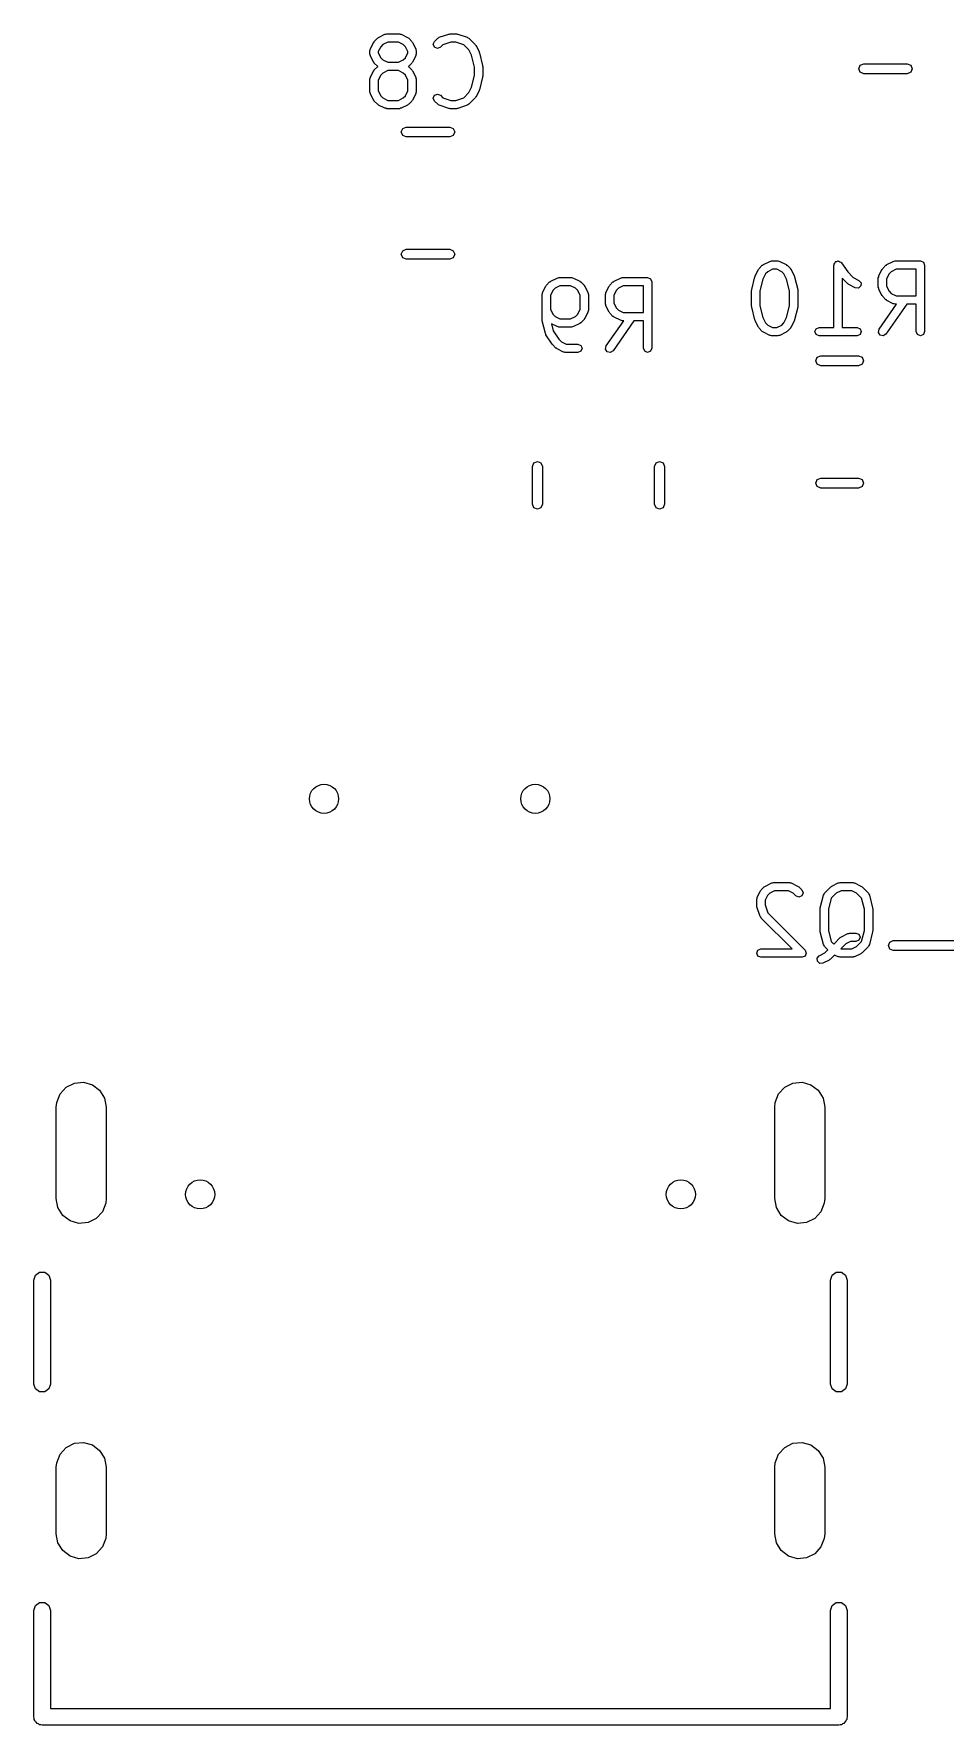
# Model space of a CAD drawing. Extents: x 0.26 to 1.74, y 0.21 to 2.07.
# Drawn here: x 0.807 to 1.239, y 0.214 to 1.014 of the extents above; entities that cross this region are included whole.
import ezdxf

# ---------------------------------------------------------------- set-up
doc = ezdxf.new("R2010")
doc.units = 0
doc.header["$MEASUREMENT"] = 0
doc.layers.add('BLACK', color=7, linetype='CONTINUOUS')

msp = doc.modelspace()

# ---------------------------------------------------------------- linework, layer by layer
at = {"layer": 'BLACK', "linetype": 'CONTINUOUS'}
for p, q in [((0.966799, 1.00729), (0.968299, 1.01029)), ((0.968299, 1.01029), (0.968544, 1.0105)), ((0.968544, 1.0105), (0.968668, 1.0108)), ((0.968668, 1.0108), (0.970168, 1.0123)), ((0.970168, 1.0123), (0.970467, 1.01242)), ((0.970467, 1.01242), (0.970679, 1.01267)), ((0.970679, 1.01267), (0.973679, 1.01417)), ((0.972726, 1.00929), (0.971678, 1.00824)), ((0.975024, 1.01044), (0.972726, 1.00929)), ((0.973679, 1.01417), (0.974136, 1.0142)), ((0.974136, 1.0142), (0.974559, 1.01437)), ((0.974559, 1.01437), (0.980559, 1.01437)), ((0.980094, 1.01044), (0.975024, 1.01044)), ((0.982392, 1.00929), (0.980094, 1.01044)), ((0.980559, 1.01437), (0.980982, 1.0142)), ((0.980982, 1.0142), (0.981439, 1.01417)), ((0.981439, 1.01417), (0.984439, 1.01267)), ((0.98344, 1.00824), (0.982392, 1.00929)), ((0.984439, 1.01267), (0.984651, 1.01242)), ((0.984651, 1.01242), (0.98495, 1.0123)), ((0.98495, 1.0123), (0.98645, 1.0108)), ((0.98645, 1.0108), (0.986574, 1.0105)), ((0.986574, 1.0105), (0.986819, 1.01029)), ((0.986819, 1.01029), (0.988319, 1.00729)), ((0.996588, 1.00941), (0.997164, 1.0108)), ((0.997164, 1.00801), (0.996588, 1.00941)), ((0.997164, 1.0108), (0.998664, 1.0123)), ((0.998664, 1.0123), (0.999088, 1.01247)), ((0.999088, 1.01247), (0.999434, 1.01277)), ((0.999434, 1.01277), (1.00393, 1.01427)), ((1.00112, 1.00919), (0.999948, 1.00801)), ((1.00488, 1.01044), (1.00112, 1.00919)), ((1.00393, 1.01427), (1.00426, 1.01425)), ((1.00426, 1.01425), (1.00456, 1.01437)), ((1.00456, 1.01437), (1.00756, 1.01437)), ((1.00724, 1.01044), (1.00488, 1.01044)), ((1.01099, 1.00919), (1.00724, 1.01044)), ((1.00756, 1.01437), (1.00785, 1.01425)), ((1.00785, 1.01425), (1.00818, 1.01427)), ((1.00818, 1.01427), (1.01268, 1.01277)), ((1.01344, 1.00674), (1.01099, 1.00919)), ((1.01268, 1.01277), (1.01302, 1.01247)), ((1.01302, 1.01247), (1.01345, 1.0123)), ((1.01345, 1.0123), (1.01645, 1.0093)), ((1.01645, 1.0093), (1.01657, 1.009)), ((1.01657, 1.009), (1.01682, 1.00879)), ((1.01682, 1.00879), (1.01831, 1.00579)), ((0.966592, 1.00641), (0.966767, 1.00683)), ((0.966592, 1.00491), (0.966592, 1.00641)), ((0.966767, 1.00448), (0.966592, 1.00491)), ((0.966767, 1.00683), (0.966799, 1.00729)), ((0.966799, 1.00403), (0.966767, 1.00448)), ((0.968299, 1.00103), (0.966799, 1.00403)), ((0.968544, 1.00081), (0.968299, 1.00103)), ((0.968668, 1.00052), (0.968544, 1.00081)), ((0.970168, 0.999015), (0.968668, 1.00052)), ((0.971678, 1.00824), (0.970529, 1.00594)), ((0.970529, 1.00594), (0.970529, 1.00537)), ((0.970529, 1.00537), (0.971678, 1.00307)), ((0.971678, 1.00307), (0.972726, 1.00202)), ((0.972726, 1.00202), (0.975024, 1.00088)), ((0.975024, 1.00088), (0.980094, 1.00088)), ((0.980094, 1.00088), (0.982392, 1.00202)), ((0.982392, 1.00202), (0.98344, 1.00307)), ((0.984589, 1.00594), (0.98344, 1.00824)), ((0.98344, 1.00307), (0.984589, 1.00537)), ((0.984589, 1.00537), (0.984589, 1.00594)), ((0.98645, 1.00052), (0.98495, 0.999015)), ((0.986574, 1.00081), (0.98645, 1.00052)), ((0.986819, 1.00103), (0.986574, 1.00081)), ((0.988319, 1.00403), (0.986819, 1.00103)), ((0.988319, 1.00729), (0.988351, 1.00683)), ((0.988351, 1.00448), (0.988319, 1.00403)), ((0.988351, 1.00683), (0.988526, 1.00641)), ((0.988526, 1.00491), (0.988351, 1.00448)), ((0.988526, 1.00641), (0.988526, 1.00491)), ((0.998556, 1.00744), (0.997164, 1.00801)), ((0.999948, 1.00801), (0.998556, 1.00744)), ((1.0147, 1.00422), (1.01344, 1.00674)), ((1.01609, 0.998665), (1.0147, 1.00422)), ((1.01831, 1.00579), (1.01833, 1.00556)), ((1.01833, 1.00556), (1.01846, 1.00538)), ((1.01846, 1.00538), (1.01996, 0.999385)), ((0.966592, 0.992908), (0.966767, 0.993331)), ((0.966592, 0.986909), (0.966592, 0.992908)), ((0.966767, 0.993331), (0.966799, 0.993788)), ((0.966799, 0.993788), (0.968299, 0.996788)), ((0.968299, 0.996788), (0.968544, 0.997)), ((0.968544, 0.997), (0.968668, 0.9973)), ((0.968668, 0.9973), (0.970168, 0.9988)), ((0.970428, 0.998907), (0.970168, 0.999015)), ((0.970168, 0.9988), (0.970428, 0.998907)), ((0.971678, 0.994742), (0.970529, 0.992444)), ((0.972726, 0.99579), (0.971678, 0.994742)), ((0.975024, 0.996939), (0.972726, 0.99579)), ((0.980094, 0.996939), (0.975024, 0.996939)), ((0.982392, 0.99579), (0.980094, 0.996939)), ((0.98344, 0.994742), (0.982392, 0.99579)), ((0.984589, 0.992443), (0.98344, 0.994742)), ((0.98495, 0.999015), (0.98469, 0.998907)), ((0.98469, 0.998907), (0.98495, 0.9988)), ((0.98495, 0.9988), (0.98645, 0.9973)), ((0.98645, 0.9973), (0.986574, 0.997)), ((0.986574, 0.997), (0.986819, 0.996788)), ((0.986819, 0.996788), (0.988319, 0.993789)), ((0.988319, 0.993789), (0.988351, 0.993331)), ((0.988351, 0.993331), (0.988526, 0.992908)), ((0.988526, 0.992908), (0.988526, 0.986909)), ((1.0147, 0.989096), (1.01609, 0.99465)), ((1.01609, 0.99465), (1.01609, 0.998665)), ((1.01996, 0.993931), (1.01846, 0.987931)), ((1.01996, 0.999385), (1.01993, 0.999138)), ((1.01993, 0.999138), (1.02002, 0.998907)), ((1.02002, 0.994408), (1.01993, 0.994177)), ((1.01993, 0.994177), (1.01996, 0.993931)), ((1.02002, 0.998907), (1.02002, 0.994408)), ((1.19798, 0.997835), (1.19867, 0.999505)), ((1.19867, 0.996164), (1.19798, 0.997835)), ((1.19867, 0.999505), (1.20034, 1.0002)), ((1.20034, 0.995472), (1.19867, 0.996164)), ((1.20034, 1.0002), (1.22092, 1.0002)), ((1.22092, 0.995472), (1.20034, 0.995472)), ((1.22092, 1.0002), (1.22259, 0.999505)), ((1.22259, 0.996164), (1.22092, 0.995472)), ((1.22259, 0.999505), (1.22328, 0.997835)), ((1.22328, 0.997835), (1.22259, 0.996164)), ((0.966767, 0.986486), (0.966592, 0.986909)), ((0.966799, 0.986029), (0.966767, 0.986486)), ((0.968299, 0.983029), (0.966799, 0.986029)), ((0.970529, 0.992444), (0.970529, 0.987374)), ((0.970529, 0.987374), (0.971678, 0.985075)), ((0.971678, 0.985075), (0.972726, 0.984027)), ((0.982392, 0.984027), (0.98344, 0.985075)), ((0.98344, 0.985075), (0.984589, 0.987374)), ((0.984589, 0.987374), (0.984589, 0.992443)), ((0.988319, 0.986029), (0.986819, 0.983029)), ((0.988351, 0.986486), (0.988319, 0.986029)), ((0.988526, 0.986909), (0.988351, 0.986486)), ((0.996588, 0.983909), (0.997164, 0.985301)), ((0.997164, 0.985301), (0.998556, 0.985878)), ((0.998556, 0.985878), (0.999948, 0.985301)), ((0.999948, 0.985301), (1.00112, 0.98413)), ((1.01099, 0.98413), (1.01344, 0.986575)), ((1.01344, 0.986575), (1.0147, 0.989096)), ((1.01682, 0.984529), (1.01657, 0.984317)), ((1.01831, 0.987528), (1.01682, 0.984529)), ((1.01833, 0.987752), (1.01831, 0.987528)), ((1.01846, 0.987931), (1.01833, 0.987752)), ((0.968544, 0.982817), (0.968299, 0.983029)), ((0.968668, 0.982517), (0.968544, 0.982817)), ((0.970168, 0.981018), (0.968668, 0.982517)), ((0.970467, 0.980894), (0.970168, 0.981018)), ((0.970679, 0.980649), (0.970467, 0.980894)), ((0.973679, 0.979149), (0.970679, 0.980649)), ((0.972726, 0.984027), (0.975024, 0.982878)), ((0.974136, 0.979116), (0.973679, 0.979149)), ((0.974559, 0.978941), (0.974136, 0.979116)), ((0.980559, 0.978941), (0.974559, 0.978941)), ((0.975024, 0.982878), (0.980094, 0.982878)), ((0.980094, 0.982878), (0.982392, 0.984027)), ((0.980982, 0.979116), (0.980559, 0.978941)), ((0.981439, 0.979149), (0.980982, 0.979116)), ((0.984439, 0.980649), (0.981439, 0.979149)), ((0.984651, 0.980894), (0.984439, 0.980649)), ((0.98495, 0.981018), (0.984651, 0.980894)), ((0.98645, 0.982517), (0.98495, 0.981018)), ((0.986574, 0.982817), (0.98645, 0.982517)), ((0.986819, 0.983029), (0.986574, 0.982817)), ((0.997164, 0.982517), (0.996588, 0.983909)), ((0.998664, 0.981018), (0.997164, 0.982517)), ((0.999088, 0.980842), (0.998664, 0.981018)), ((0.999434, 0.980542), (0.999088, 0.980842)), ((1.00393, 0.979042), (0.999434, 0.980542)), ((1.00112, 0.98413), (1.00488, 0.982878)), ((1.00426, 0.979065), (1.00393, 0.979042)), ((1.00456, 0.978941), (1.00426, 0.979065)), ((1.00756, 0.978941), (1.00456, 0.978941)), ((1.00488, 0.982878), (1.00724, 0.982878)), ((1.00724, 0.982878), (1.01099, 0.98413)), ((1.00785, 0.979065), (1.00756, 0.978941)), ((1.00818, 0.979042), (1.00785, 0.979065)), ((1.01268, 0.980542), (1.00818, 0.979042)), ((1.01302, 0.980842), (1.01268, 0.980542)), ((1.01345, 0.981018), (1.01302, 0.980842)), ((1.01645, 0.984017), (1.01345, 0.981018)), ((1.01657, 0.984317), (1.01645, 0.984017)), ((0.981447, 0.967913), (0.982139, 0.969584)), ((0.982139, 0.969584), (0.983809, 0.970276)), ((0.983809, 0.970276), (1.00438, 0.970276)), ((1.00438, 0.970276), (1.00605, 0.969584)), ((1.00605, 0.969584), (1.00674, 0.967913)), ((0.982139, 0.966243), (0.981447, 0.967913)), ((0.983809, 0.965551), (0.982139, 0.966243)), ((1.00438, 0.965551), (0.983809, 0.965551)), ((1.00605, 0.966243), (1.00438, 0.965551)), ((1.00674, 0.967913), (1.00605, 0.966243)), ((0.981447, 0.910039), (0.982139, 0.91171)), ((0.982139, 0.908369), (0.981447, 0.910039)), ((0.982139, 0.91171), (0.983809, 0.912402)), ((0.983809, 0.907677), (0.982139, 0.908369)), ((0.983809, 0.912402), (1.00438, 0.912402)), ((1.00438, 0.907677), (0.983809, 0.907677)), ((1.00438, 0.912402), (1.00605, 0.91171)), ((1.00605, 0.908369), (1.00438, 0.907677)), ((1.00605, 0.91171), (1.00674, 0.910039)), ((1.00674, 0.910039), (1.00605, 0.908369)), ((1.15084, 0.903318), (1.15234, 0.904818)), ((1.15234, 0.904818), (1.15264, 0.904942)), ((1.15264, 0.904942), (1.15285, 0.905186)), ((1.15285, 0.905186), (1.15585, 0.906686)), ((1.15585, 0.906686), (1.15631, 0.906719)), ((1.15631, 0.906719), (1.15673, 0.906894)), ((1.15673, 0.906894), (1.15973, 0.906894)), ((1.15973, 0.906894), (1.16015, 0.906719)), ((1.16015, 0.906719), (1.16061, 0.906686)), ((1.16061, 0.906686), (1.16361, 0.905186)), ((1.16361, 0.905186), (1.16382, 0.904942)), ((1.16382, 0.904942), (1.16412, 0.904818)), ((1.16412, 0.904818), (1.16562, 0.903318)), ((1.18626, 0.904925), (1.18634, 0.905113)), ((1.18626, 0.875398), (1.18626, 0.904925)), ((1.1863, 0.905311), (1.18662, 0.905788)), ((1.18634, 0.905113), (1.1863, 0.905311)), ((1.18662, 0.905788), (1.18683, 0.906317)), ((1.18683, 0.906317), (1.18702, 0.906395)), ((1.18702, 0.906395), (1.18713, 0.906563)), ((1.18713, 0.906563), (1.1877, 0.906675)), ((1.1877, 0.906675), (1.18823, 0.906894)), ((1.18823, 0.906894), (1.18841, 0.906816)), ((1.18841, 0.906816), (1.18861, 0.906856)), ((1.18861, 0.906856), (1.18909, 0.906537)), ((1.18909, 0.906537), (1.18962, 0.906317)), ((1.18962, 0.906317), (1.1897, 0.90613)), ((1.1897, 0.90613), (1.18986, 0.906017)), ((1.18986, 0.906017), (1.19276, 0.90168)), ((1.20933, 0.903318), (1.21083, 0.904818)), ((1.21083, 0.904818), (1.21113, 0.904942)), ((1.21113, 0.904942), (1.21134, 0.905186)), ((1.21134, 0.905186), (1.21434, 0.906686)), ((1.21434, 0.906686), (1.2148, 0.906719)), ((1.2148, 0.906719), (1.21522, 0.906894)), ((1.21522, 0.906894), (1.22722, 0.906894)), ((1.22722, 0.906894), (1.22861, 0.906317)), ((1.22861, 0.906317), (1.22919, 0.904925)), ((1.22919, 0.904925), (1.22919, 0.873429)), ((1.05016, 0.895444), (1.05166, 0.896944)), ((1.05166, 0.896944), (1.05196, 0.897068)), ((1.05196, 0.897068), (1.05218, 0.897312)), ((1.05218, 0.897312), (1.05518, 0.898812)), ((1.05518, 0.898812), (1.05563, 0.898845)), ((1.05563, 0.898845), (1.05606, 0.89902)), ((1.05606, 0.89902), (1.06205, 0.89902)), ((1.06205, 0.89902), (1.06248, 0.898845)), ((1.06248, 0.898845), (1.06294, 0.898812)), ((1.06294, 0.898812), (1.06593, 0.897312)), ((1.06593, 0.897312), (1.06615, 0.897068)), ((1.06615, 0.897068), (1.06645, 0.896944)), ((1.06645, 0.896944), (1.06795, 0.895444)), ((1.08016, 0.895444), (1.08166, 0.896944)), ((1.08166, 0.896944), (1.08196, 0.897068)), ((1.08196, 0.897068), (1.08217, 0.897312)), ((1.08217, 0.897312), (1.08517, 0.898812)), ((1.08517, 0.898812), (1.08563, 0.898845)), ((1.08563, 0.898845), (1.08605, 0.89902)), ((1.08605, 0.89902), (1.09805, 0.89902)), ((1.09805, 0.89902), (1.09944, 0.898443)), ((1.09944, 0.898443), (1.10002, 0.897051)), ((1.10002, 0.897051), (1.10002, 0.865555)), ((1.14732, 0.893404), (1.14882, 0.899404)), ((1.14882, 0.899404), (1.14895, 0.899583)), ((1.14895, 0.899583), (1.14897, 0.899806)), ((1.14897, 0.899806), (1.15047, 0.902806)), ((1.15047, 0.902806), (1.15071, 0.903018)), ((1.15071, 0.903018), (1.15084, 0.903318)), ((1.15259, 0.898239), (1.1512, 0.892685)), ((1.15385, 0.90076), (1.15259, 0.898239)), ((1.1549, 0.901808), (1.15385, 0.90076)), ((1.1572, 0.902957), (1.1549, 0.901808)), ((1.15927, 0.902957), (1.1572, 0.902957)), ((1.16156, 0.901808), (1.15927, 0.902957)), ((1.16261, 0.90076), (1.16156, 0.901808)), ((1.16387, 0.898239), (1.16261, 0.90076)), ((1.16526, 0.892685), (1.16387, 0.898239)), ((1.16562, 0.903318), (1.16575, 0.903018)), ((1.16575, 0.903018), (1.16599, 0.902806)), ((1.16599, 0.902806), (1.16749, 0.899806)), ((1.16749, 0.899806), (1.16751, 0.899583)), ((1.16751, 0.899583), (1.16764, 0.899404)), ((1.16764, 0.899404), (1.16914, 0.893404)), ((1.19283, 0.896034), (1.19019, 0.898673)), ((1.19019, 0.898673), (1.19019, 0.875398)), ((1.19276, 0.90168), (1.19539, 0.899044)), ((1.19539, 0.899044), (1.19811, 0.897687)), ((1.19811, 0.897687), (1.19909, 0.896549)), ((1.19909, 0.896549), (1.19899, 0.895046)), ((1.20726, 0.898926), (1.20743, 0.899349)), ((1.20726, 0.894427), (1.20726, 0.898926)), ((1.20743, 0.899349), (1.20746, 0.899806)), ((1.20746, 0.899806), (1.20896, 0.902806)), ((1.20896, 0.902806), (1.20921, 0.903018)), ((1.20921, 0.903018), (1.20933, 0.903318)), ((1.21234, 0.90076), (1.21119, 0.898461)), ((1.21119, 0.898461), (1.21119, 0.894891)), ((1.21339, 0.901808), (1.21234, 0.90076)), ((1.21569, 0.902957), (1.21339, 0.901808)), ((1.22525, 0.902957), (1.21569, 0.902957)), ((1.22525, 0.890396), (1.22525, 0.902957)), ((1.04809, 0.891052), (1.04826, 0.891475)), ((1.04809, 0.879054), (1.04809, 0.891052)), ((1.04826, 0.891475), (1.0483, 0.891932)), ((1.0483, 0.891932), (1.0498, 0.894932)), ((1.0498, 0.894932), (1.05004, 0.895144)), ((1.05004, 0.895144), (1.05016, 0.895444)), ((1.05317, 0.892886), (1.05202, 0.890587)), ((1.05202, 0.890587), (1.05202, 0.884018)), ((1.05422, 0.893934), (1.05317, 0.892886)), ((1.05652, 0.895083), (1.05422, 0.893934)), ((1.06159, 0.895083), (1.05652, 0.895083)), ((1.06389, 0.893934), (1.06159, 0.895083)), ((1.06494, 0.892886), (1.06389, 0.893934)), ((1.06609, 0.890587), (1.06494, 0.892886)), ((1.06609, 0.884018), (1.06609, 0.890587)), ((1.06795, 0.895444), (1.06807, 0.895144)), ((1.06807, 0.895144), (1.06831, 0.894932)), ((1.06831, 0.894932), (1.06981, 0.891932)), ((1.06981, 0.891932), (1.06985, 0.891475)), ((1.06985, 0.891475), (1.07002, 0.891052)), ((1.07002, 0.891052), (1.07002, 0.883553)), ((1.07808, 0.891052), (1.07826, 0.891475)), ((1.07808, 0.886553), (1.07808, 0.891052)), ((1.07826, 0.891475), (1.07829, 0.891932)), ((1.07829, 0.891932), (1.07979, 0.894932)), ((1.07979, 0.894932), (1.08004, 0.895144)), ((1.08004, 0.895144), (1.08016, 0.895444)), ((1.08317, 0.892886), (1.08202, 0.890587)), ((1.08202, 0.890587), (1.08202, 0.887017)), ((1.08422, 0.893934), (1.08317, 0.892886)), ((1.08652, 0.895083), (1.08422, 0.893934)), ((1.09608, 0.895083), (1.08652, 0.895083)), ((1.09608, 0.882522), (1.09608, 0.895083)), ((1.14726, 0.892927), (1.14736, 0.893157)), ((1.14726, 0.885428), (1.14726, 0.892927)), ((1.14736, 0.893157), (1.14732, 0.893404)), ((1.1512, 0.892685), (1.1512, 0.88567)), ((1.16526, 0.88567), (1.16526, 0.892685)), ((1.16914, 0.893404), (1.1691, 0.893157)), ((1.1691, 0.893157), (1.1692, 0.892927)), ((1.1692, 0.892927), (1.1692, 0.885428)), ((1.19313, 0.89591), (1.19283, 0.896034)), ((1.19335, 0.895666), (1.19313, 0.89591)), ((1.19635, 0.894166), (1.19335, 0.895666)), ((1.19785, 0.894059), (1.19635, 0.894166)), ((1.19899, 0.895046), (1.19785, 0.894059)), ((1.20743, 0.894003), (1.20726, 0.894427)), ((1.20746, 0.893546), (1.20743, 0.894003)), ((1.20896, 0.890547), (1.20746, 0.893546)), ((1.20921, 0.890334), (1.20896, 0.890547)), ((1.20933, 0.890035), (1.20921, 0.890334)), ((1.21083, 0.888535), (1.20933, 0.890035)), ((1.21113, 0.888411), (1.21083, 0.888535)), ((1.21119, 0.894891), (1.21234, 0.892593)), ((1.21234, 0.892593), (1.21339, 0.891545)), ((1.21339, 0.891545), (1.21569, 0.890396)), ((1.21569, 0.890396), (1.22525, 0.890396)), ((1.05202, 0.884018), (1.05317, 0.88172)), ((1.05317, 0.88172), (1.05422, 0.880671)), ((1.05422, 0.880671), (1.05652, 0.879522)), ((1.06159, 0.879522), (1.06389, 0.880671)), ((1.06389, 0.880671), (1.06494, 0.88172)), ((1.06494, 0.88172), (1.06609, 0.884018)), ((1.06981, 0.882673), (1.06831, 0.879673)), ((1.06985, 0.88313), (1.06981, 0.882673)), ((1.07002, 0.883553), (1.06985, 0.88313)), ((1.07826, 0.886129), (1.07808, 0.886553)), ((1.07829, 0.885672), (1.07826, 0.886129)), ((1.07979, 0.882673), (1.07829, 0.885672)), ((1.08004, 0.88246), (1.07979, 0.882673)), ((1.08016, 0.882161), (1.08004, 0.88246)), ((1.08166, 0.880661), (1.08016, 0.882161)), ((1.08196, 0.880537), (1.08166, 0.880661)), ((1.08217, 0.880293), (1.08196, 0.880537)), ((1.08202, 0.887017), (1.08317, 0.884719)), ((1.08317, 0.884719), (1.08422, 0.883671)), ((1.08422, 0.883671), (1.08652, 0.882522)), ((1.08652, 0.882522), (1.09608, 0.882522)), ((1.14736, 0.885197), (1.14726, 0.885428)), ((1.14732, 0.88495), (1.14736, 0.885197)), ((1.14882, 0.878951), (1.14732, 0.88495)), ((1.1512, 0.88567), (1.15259, 0.880116)), ((1.16387, 0.880116), (1.16526, 0.88567)), ((1.16914, 0.88495), (1.16764, 0.878951)), ((1.1692, 0.885428), (1.1691, 0.885197)), ((1.1691, 0.885197), (1.16914, 0.88495)), ((1.20761, 0.874558), (1.21594, 0.886459)), ((1.22075, 0.886459), (1.21084, 0.8723)), ((1.21134, 0.888167), (1.21113, 0.888411)), ((1.21434, 0.886667), (1.21134, 0.888167)), ((1.2148, 0.886634), (1.21434, 0.886667)), ((1.21522, 0.886459), (1.2148, 0.886634)), ((1.21594, 0.886459), (1.21522, 0.886459)), ((1.22525, 0.886459), (1.22075, 0.886459)), ((1.22525, 0.873429), (1.22525, 0.886459)), ((1.04818, 0.878823), (1.04809, 0.879054)), ((1.04815, 0.878576), (1.04818, 0.878823)), ((1.04965, 0.872577), (1.04815, 0.878576)), ((1.04985, 0.8723), (1.04965, 0.872577)), ((1.05518, 0.875793), (1.05258, 0.877093)), ((1.05258, 0.877093), (1.05338, 0.873863)), ((1.05338, 0.873863), (1.05609, 0.869809)), ((1.05563, 0.875761), (1.05518, 0.875793)), ((1.05606, 0.875585), (1.05563, 0.875761)), ((1.06205, 0.875585), (1.05606, 0.875585)), ((1.05652, 0.879522), (1.06159, 0.879522)), ((1.06248, 0.875761), (1.06205, 0.875585)), ((1.06294, 0.875793), (1.06248, 0.875761)), ((1.06593, 0.877293), (1.06294, 0.875793)), ((1.06615, 0.877538), (1.06593, 0.877293)), ((1.06645, 0.877662), (1.06615, 0.877538)), ((1.06795, 0.879162), (1.06645, 0.877662)), ((1.06807, 0.879461), (1.06795, 0.879162)), ((1.06831, 0.879673), (1.06807, 0.879461)), ((1.07844, 0.866684), (1.08677, 0.878585)), ((1.09158, 0.878585), (1.08167, 0.864426)), ((1.08517, 0.878793), (1.08217, 0.880293)), ((1.08563, 0.87876), (1.08517, 0.878793)), ((1.08605, 0.878585), (1.08563, 0.87876)), ((1.08677, 0.878585), (1.08605, 0.878585)), ((1.09608, 0.878585), (1.09158, 0.878585)), ((1.09608, 0.865555), (1.09608, 0.878585)), ((1.14895, 0.878771), (1.14882, 0.878951)), ((1.14897, 0.878548), (1.14895, 0.878771)), ((1.15047, 0.875549), (1.14897, 0.878548)), ((1.15071, 0.875336), (1.15047, 0.875549)), ((1.15084, 0.875037), (1.15071, 0.875336)), ((1.15234, 0.873537), (1.15084, 0.875037)), ((1.15264, 0.873413), (1.15234, 0.873537)), ((1.15259, 0.880116), (1.15385, 0.877595)), ((1.15285, 0.873168), (1.15264, 0.873413)), ((1.15585, 0.871669), (1.15285, 0.873168)), ((1.15385, 0.877595), (1.1549, 0.876547)), ((1.1549, 0.876547), (1.1572, 0.875398)), ((1.1572, 0.875398), (1.15927, 0.875398)), ((1.15927, 0.875398), (1.16156, 0.876547)), ((1.16361, 0.873168), (1.16061, 0.871669)), ((1.16156, 0.876547), (1.16261, 0.877595)), ((1.16261, 0.877595), (1.16387, 0.880116)), ((1.16382, 0.873413), (1.16361, 0.873168)), ((1.16412, 0.873537), (1.16382, 0.873413)), ((1.16562, 0.875037), (1.16412, 0.873537)), ((1.16575, 0.875336), (1.16562, 0.875037)), ((1.16599, 0.875549), (1.16575, 0.875336)), ((1.16749, 0.878548), (1.16599, 0.875549)), ((1.16751, 0.878771), (1.16749, 0.878548)), ((1.16764, 0.878951), (1.16751, 0.878771)), ((1.17726, 0.873429), (1.17784, 0.874821)), ((1.17784, 0.872037), (1.17726, 0.873429)), ((1.17784, 0.874821), (1.17923, 0.875398)), ((1.17923, 0.875398), (1.18626, 0.875398)), ((1.19019, 0.875398), (1.19723, 0.875398)), ((1.19723, 0.875398), (1.19862, 0.874821)), ((1.19862, 0.874821), (1.19919, 0.873429)), ((1.19919, 0.873429), (1.19862, 0.872037)), ((1.20729, 0.873087), (1.20761, 0.874558)), ((1.20809, 0.871817), (1.20729, 0.873087)), ((1.22583, 0.872037), (1.22525, 0.873429)), ((1.22919, 0.873429), (1.22861, 0.872037)), ((1.04992, 0.871962), (1.04985, 0.8723)), ((1.05292, 0.867463), (1.04992, 0.871962)), ((1.05309, 0.86735), (1.05292, 0.867463)), ((1.05316, 0.867163), (1.05309, 0.86735)), ((1.05466, 0.865663), (1.05316, 0.867163)), ((1.05496, 0.865539), (1.05466, 0.865663)), ((1.05518, 0.865294), (1.05496, 0.865539)), ((1.05817, 0.863795), (1.05518, 0.865294)), ((1.05609, 0.869809), (1.05722, 0.868673)), ((1.05722, 0.868673), (1.05952, 0.867524)), ((1.05952, 0.867524), (1.06505, 0.867524)), ((1.06505, 0.867524), (1.06645, 0.866947)), ((1.06645, 0.866947), (1.06702, 0.865555)), ((1.06702, 0.865555), (1.06645, 0.864163)), ((1.07811, 0.865213), (1.07844, 0.866684)), ((1.07892, 0.863943), (1.07811, 0.865213)), ((1.08167, 0.864426), (1.08039, 0.863617)), ((1.09666, 0.864163), (1.09608, 0.865555)), ((1.10002, 0.865555), (1.09944, 0.864163)), ((1.15631, 0.871636), (1.15585, 0.871669)), ((1.15673, 0.871461), (1.15631, 0.871636)), ((1.15973, 0.871461), (1.15673, 0.871461)), ((1.16015, 0.871636), (1.15973, 0.871461)), ((1.16061, 0.871669), (1.16015, 0.871636)), ((1.17923, 0.871461), (1.17784, 0.872037)), ((1.18823, 0.871461), (1.17923, 0.871461)), ((1.19723, 0.871461), (1.18823, 0.871461)), ((1.19862, 0.872037), (1.19723, 0.871461)), ((1.20957, 0.871491), (1.20809, 0.871817)), ((1.21084, 0.8723), (1.20957, 0.871491)), ((1.22722, 0.871461), (1.22583, 0.872037)), ((1.22861, 0.872037), (1.22722, 0.871461)), ((1.05863, 0.863762), (1.05817, 0.863795)), ((1.05906, 0.863587), (1.05863, 0.863762)), ((1.06505, 0.863587), (1.05906, 0.863587)), ((1.06645, 0.864163), (1.06505, 0.863587)), ((1.08039, 0.863617), (1.07892, 0.863943)), ((1.09805, 0.863587), (1.09666, 0.864163)), ((1.09944, 0.864163), (1.09805, 0.863587)), ((1.17767, 0.859646), (1.17837, 0.861316)), ((1.17837, 0.857975), (1.17767, 0.859646)), ((1.17837, 0.861316), (1.18004, 0.862008)), ((1.18004, 0.857283), (1.17837, 0.857975)), ((1.18004, 0.862008), (1.19792, 0.862008)), ((1.19792, 0.857283), (1.18004, 0.857283)), ((1.19792, 0.862008), (1.19959, 0.861316)), ((1.19959, 0.857975), (1.19792, 0.857283)), ((1.19959, 0.861316), (1.20028, 0.859646)), ((1.20028, 0.859646), (1.19959, 0.857975)), ((1.0435, 0.809629), (1.0442, 0.811299)), ((1.0435, 0.791749), (1.0435, 0.809629)), ((1.0442, 0.811299), (1.04587, 0.811991)), ((1.04587, 0.811991), (1.04754, 0.811299)), ((1.04754, 0.811299), (1.04823, 0.809629)), ((1.04823, 0.809629), (1.04823, 0.791749)), ((1.10138, 0.809629), (1.10207, 0.811299)), ((1.10138, 0.791749), (1.10138, 0.809629)), ((1.10207, 0.811299), (1.10374, 0.811991)), ((1.10374, 0.811991), (1.10541, 0.811299)), ((1.10541, 0.811299), (1.1061, 0.809629)), ((1.1061, 0.809629), (1.1061, 0.791749)), ((1.17767, 0.801772), (1.17837, 0.803442)), ((1.17837, 0.800101), (1.17767, 0.801772)), ((1.17837, 0.803442), (1.18004, 0.804134)), ((1.18004, 0.804134), (1.19792, 0.804134)), ((1.19792, 0.804134), (1.19959, 0.803442)), ((1.19959, 0.803442), (1.20028, 0.801772)), ((1.20028, 0.801772), (1.19959, 0.800101)), ((1.18004, 0.799409), (1.17837, 0.800101)), ((1.19792, 0.799409), (1.18004, 0.799409)), ((1.19959, 0.800101), (1.19792, 0.799409)), ((1.0442, 0.790079), (1.0435, 0.791749)), ((1.04587, 0.789387), (1.0442, 0.790079)), ((1.04754, 0.790079), (1.04587, 0.789387)), ((1.04823, 0.791749), (1.04754, 0.790079)), ((1.10207, 0.790079), (1.10138, 0.791749)), ((1.10374, 0.789387), (1.10207, 0.790079)), ((1.10541, 0.790079), (1.10374, 0.789387)), ((1.1061, 0.791749), (1.10541, 0.790079)), ((1.14991, 0.605712), (1.15141, 0.608712)), ((1.15141, 0.608712), (1.15165, 0.608924)), ((1.15165, 0.608924), (1.15178, 0.609223)), ((1.15178, 0.609223), (1.15328, 0.610723)), ((1.15328, 0.610723), (1.15358, 0.610847)), ((1.15358, 0.610847), (1.15379, 0.611092)), ((1.15379, 0.611092), (1.15679, 0.612592)), ((1.15813, 0.608862), (1.15583, 0.607713)), ((1.15679, 0.612592), (1.15724, 0.612624)), ((1.15724, 0.612624), (1.15767, 0.612799)), ((1.15767, 0.612799), (1.16517, 0.612799)), ((1.1647, 0.608862), (1.15813, 0.608862)), ((1.167, 0.607713), (1.1647, 0.608862)), ((1.16517, 0.612799), (1.16559, 0.612624)), ((1.16559, 0.612624), (1.16605, 0.612592)), ((1.16605, 0.612592), (1.16905, 0.611092)), ((1.16905, 0.611092), (1.16926, 0.610847)), ((1.16926, 0.610847), (1.16956, 0.610723)), ((1.16956, 0.610723), (1.17106, 0.609223)), ((1.17106, 0.609223), (1.17163, 0.607831)), ((1.18177, 0.607723), (1.18477, 0.610723)), ((1.18477, 0.610723), (1.18507, 0.610847)), ((1.18507, 0.610847), (1.18528, 0.611092)), ((1.18528, 0.611092), (1.18828, 0.612592)), ((1.18963, 0.608862), (1.18733, 0.607713)), ((1.18828, 0.612592), (1.18874, 0.612624)), ((1.18874, 0.612624), (1.18916, 0.612799)), ((1.18916, 0.612799), (1.19516, 0.612799)), ((1.1947, 0.608862), (1.18963, 0.608862)), ((1.197, 0.607713), (1.1947, 0.608862)), ((1.19516, 0.612799), (1.19559, 0.612624)), ((1.19559, 0.612624), (1.19604, 0.612592)), ((1.19604, 0.612592), (1.19904, 0.611092)), ((1.19904, 0.611092), (1.19926, 0.610847)), ((1.19926, 0.610847), (1.19955, 0.610723)), ((1.19955, 0.610723), (1.20255, 0.607723)), ((1.1497, 0.604832), (1.14988, 0.605255)), ((1.1497, 0.601832), (1.1497, 0.604832)), ((1.14982, 0.601533), (1.1497, 0.601832)), ((1.1498, 0.60121), (1.14982, 0.601533)), ((1.1513, 0.59671), (1.1498, 0.60121)), ((1.14988, 0.605255), (1.14991, 0.605712)), ((1.15479, 0.606665), (1.15364, 0.604367)), ((1.15364, 0.604367), (1.15364, 0.602151)), ((1.15364, 0.602151), (1.15489, 0.598396)), ((1.15583, 0.607713), (1.15479, 0.606665)), ((1.16827, 0.606439), (1.167, 0.607713)), ((1.16967, 0.605863), (1.16827, 0.606439)), ((1.17106, 0.606439), (1.16967, 0.605863)), ((1.17163, 0.607831), (1.17106, 0.606439)), ((1.1797, 0.600332), (1.17979, 0.600563)), ((1.1797, 0.589834), (1.1797, 0.600332)), ((1.17976, 0.60081), (1.18125, 0.606809)), ((1.17979, 0.600563), (1.17976, 0.60081)), ((1.18125, 0.606809), (1.18157, 0.607234)), ((1.18157, 0.607234), (1.18177, 0.607723)), ((1.18494, 0.605325), (1.18363, 0.60009)), ((1.18733, 0.607713), (1.18494, 0.605325)), ((1.19938, 0.605325), (1.197, 0.607713)), ((1.20069, 0.60009), (1.19938, 0.605325)), ((1.20255, 0.607723), (1.20276, 0.607234)), ((1.20276, 0.607234), (1.20307, 0.606809)), ((1.20307, 0.606809), (1.20457, 0.60081)), ((1.20457, 0.60081), (1.20454, 0.600563)), ((1.20454, 0.600563), (1.20463, 0.600332)), ((1.20463, 0.600332), (1.20463, 0.589834)), ((1.1516, 0.596364), (1.1513, 0.59671)), ((1.15178, 0.595941), (1.1516, 0.596364)), ((1.16641, 0.581303), (1.15178, 0.595941)), ((1.15489, 0.598396), (1.17256, 0.580727)), ((1.18363, 0.60009), (1.18363, 0.590076)), ((1.20069, 0.590076), (1.20069, 0.60009)), ((1.17979, 0.589603), (1.1797, 0.589834)), ((1.17976, 0.589356), (1.17979, 0.589603)), ((1.18125, 0.583357), (1.17976, 0.589356)), ((1.18363, 0.590076), (1.18494, 0.584841)), ((1.18494, 0.584841), (1.18616, 0.583619)), ((1.18616, 0.583619), (1.18927, 0.586726)), ((1.18927, 0.586726), (1.18957, 0.58685)), ((1.18957, 0.58685), (1.18978, 0.587095)), ((1.18978, 0.587095), (1.19278, 0.588595)), ((1.19413, 0.584865), (1.19183, 0.583716)), ((1.19278, 0.588595), (1.19324, 0.588627)), ((1.19324, 0.588627), (1.19366, 0.588802)), ((1.19366, 0.588802), (1.19666, 0.588802)), ((1.19666, 0.584865), (1.19413, 0.584865)), ((1.19666, 0.588802), (1.19805, 0.588226)), ((1.19805, 0.585442), (1.19666, 0.584865)), ((1.197, 0.582452), (1.19938, 0.584841)), ((1.19805, 0.588226), (1.19863, 0.586834)), ((1.19863, 0.586834), (1.19805, 0.585442)), ((1.19938, 0.584841), (1.20069, 0.590076)), ((1.20457, 0.589356), (1.20307, 0.583357)), ((1.20463, 0.589834), (1.20454, 0.589603)), ((1.20454, 0.589603), (1.20457, 0.589356)), ((1.21201, 0.582874), (1.2127, 0.584544)), ((1.2127, 0.584544), (1.21437, 0.585236)), ((1.21437, 0.585236), (1.3502, 0.585236)), ((1.1497, 0.579335), (1.15028, 0.580727)), ((1.15028, 0.577943), (1.1497, 0.579335)), ((1.15028, 0.580727), (1.15167, 0.581303)), ((1.15167, 0.577366), (1.15028, 0.577943)), ((1.15167, 0.581303), (1.16641, 0.581303)), ((1.17117, 0.577366), (1.15167, 0.577366)), ((1.17256, 0.577943), (1.17117, 0.577366)), ((1.17256, 0.580727), (1.17313, 0.579335)), ((1.17313, 0.579335), (1.17256, 0.577943)), ((1.1783, 0.576958), (1.17928, 0.578096)), ((1.1784, 0.575455), (1.1783, 0.576958)), ((1.17928, 0.578096), (1.182, 0.579453)), ((1.18157, 0.582931), (1.18125, 0.583357)), ((1.18177, 0.582442), (1.18157, 0.582931)), ((1.18338, 0.580835), (1.18177, 0.582442)), ((1.182, 0.579453), (1.18338, 0.580835)), ((1.18426, 0.576319), (1.18404, 0.576074)), ((1.18456, 0.576443), (1.18426, 0.576319)), ((1.18655, 0.578439), (1.18456, 0.576443)), ((1.18828, 0.577574), (1.18655, 0.578439)), ((1.18874, 0.577542), (1.18828, 0.577574)), ((1.18916, 0.577366), (1.18874, 0.577542)), ((1.19516, 0.577366), (1.18916, 0.577366)), ((1.19183, 0.583716), (1.18949, 0.581374)), ((1.18949, 0.581374), (1.18963, 0.581303)), ((1.18963, 0.581303), (1.1947, 0.581303)), ((1.1947, 0.581303), (1.197, 0.582452)), ((1.19559, 0.577542), (1.19516, 0.577366)), ((1.19604, 0.577574), (1.19559, 0.577542)), ((1.19904, 0.579074), (1.19604, 0.577574)), ((1.19926, 0.579319), (1.19904, 0.579074)), ((1.19955, 0.579443), (1.19926, 0.579319)), ((1.20255, 0.582442), (1.19955, 0.579443)), ((1.20276, 0.582932), (1.20255, 0.582442)), ((1.20307, 0.583357), (1.20276, 0.582932)), ((1.2127, 0.581204), (1.21201, 0.582874)), ((1.21437, 0.580512), (1.2127, 0.581204)), ((1.3502, 0.580512), (1.21437, 0.580512)), ((1.17954, 0.574468), (1.1784, 0.575455)), ((1.18105, 0.574575), (1.17954, 0.574468)), ((1.18404, 0.576074), (1.18105, 0.574575)), ((0.818311, 0.508666), (0.819879, 0.512714)), ((0.819879, 0.512714), (0.822804, 0.515921)), ((0.822804, 0.515921), (0.826689, 0.517856)), ((0.826689, 0.517856), (0.831011, 0.518257)), ((0.831011, 0.518257), (0.835186, 0.517069)), ((0.835186, 0.517069), (0.83865, 0.514453)), ((0.83865, 0.514453), (0.840935, 0.510763)), ((1.15847, 0.508666), (1.16004, 0.512714)), ((1.16004, 0.512714), (1.16296, 0.515921)), ((1.16296, 0.515921), (1.16685, 0.517856)), ((1.16685, 0.517856), (1.17117, 0.518257)), ((1.17117, 0.518257), (1.17534, 0.517069)), ((1.17534, 0.517069), (1.17881, 0.514453)), ((1.17881, 0.514453), (1.18109, 0.510763)), ((0.81811, 0.506496), (0.818311, 0.508666)), ((0.81811, 0.463189), (0.81811, 0.506496)), ((0.840935, 0.510763), (0.841732, 0.506496)), ((0.841732, 0.506496), (0.841732, 0.463189)), ((1.15827, 0.506496), (1.15847, 0.508666)), ((1.15827, 0.463189), (1.15827, 0.506496)), ((1.18109, 0.510763), (1.18189, 0.506496)), ((1.18189, 0.506496), (1.18189, 0.463189)), ((0.818908, 0.458922), (0.81811, 0.463189)), ((0.821193, 0.455232), (0.818908, 0.458922)), ((0.839963, 0.456971), (0.837039, 0.453764)), ((0.841531, 0.461019), (0.839963, 0.456971)), ((0.841732, 0.463189), (0.841531, 0.461019)), ((1.15907, 0.458922), (1.15827, 0.463189)), ((1.16135, 0.455232), (1.15907, 0.458922)), ((1.18012, 0.456971), (1.1772, 0.453764)), ((1.18169, 0.461019), (1.18012, 0.456971)), ((1.18189, 0.463189), (1.18169, 0.461019)), ((0.824657, 0.452616), (0.821193, 0.455232)), ((0.828831, 0.451428), (0.824657, 0.452616)), ((0.833154, 0.451829), (0.828831, 0.451428)), ((0.837039, 0.453764), (0.833154, 0.451829)), ((1.16481, 0.452616), (1.16135, 0.455232)), ((1.16899, 0.451428), (1.16481, 0.452616)), ((1.17331, 0.451829), (1.16899, 0.451428)), ((1.1772, 0.453764), (1.17331, 0.451829)), ((0.80748, 0.424606), (0.808232, 0.42692)), ((0.80748, 0.375394), (0.80748, 0.424606)), ((0.808232, 0.42692), (0.810201, 0.428351)), ((0.810201, 0.428351), (0.812634, 0.428351)), ((0.812634, 0.428351), (0.814602, 0.42692)), ((0.814602, 0.42692), (0.815354, 0.424606)), ((0.815354, 0.424606), (0.815354, 0.375394)), ((1.18465, 0.424606), (1.1854, 0.42692)), ((1.18465, 0.375394), (1.18465, 0.424606)), ((1.1854, 0.42692), (1.18737, 0.428351)), ((1.18737, 0.428351), (1.1898, 0.428351)), ((1.1898, 0.428351), (1.19177, 0.42692)), ((1.19177, 0.42692), (1.19252, 0.424606)), ((1.19252, 0.424606), (1.19252, 0.375394)), ((0.808232, 0.37308), (0.80748, 0.375394)), ((0.810201, 0.371649), (0.808232, 0.37308)), ((0.812634, 0.371649), (0.810201, 0.371649)), ((0.814602, 0.37308), (0.812634, 0.371649)), ((0.815354, 0.375394), (0.814602, 0.37308)), ((1.1854, 0.37308), (1.18465, 0.375394)), ((1.18737, 0.371649), (1.1854, 0.37308)), ((1.1898, 0.371649), (1.18737, 0.371649)), ((1.19177, 0.37308), (1.1898, 0.371649)), ((1.19252, 0.375394), (1.19177, 0.37308)), ((0.819879, 0.342241), (0.822804, 0.345449)), ((0.822804, 0.345449), (0.826689, 0.347384)), ((0.826689, 0.347384), (0.831011, 0.347784)), ((0.831011, 0.347784), (0.835186, 0.346596)), ((0.835186, 0.346596), (0.83865, 0.343981)), ((1.16004, 0.342241), (1.16296, 0.345449)), ((1.16296, 0.345449), (1.16685, 0.347384)), ((1.16685, 0.347384), (1.17117, 0.347784)), ((1.17117, 0.347784), (1.17534, 0.346596)), ((1.17534, 0.346596), (1.17881, 0.343981)), ((0.81811, 0.336024), (0.818311, 0.338194)), ((0.818311, 0.338194), (0.819879, 0.342241)), ((0.83865, 0.343981), (0.840935, 0.34029)), ((0.840935, 0.34029), (0.841732, 0.336024)), ((1.15827, 0.336024), (1.15847, 0.338194)), ((1.15847, 0.338194), (1.16004, 0.342241)), ((1.17881, 0.343981), (1.18109, 0.34029)), ((1.18109, 0.34029), (1.18189, 0.336024)), ((0.81811, 0.304528), (0.81811, 0.336024)), ((0.841732, 0.336024), (0.841732, 0.304528)), ((1.15827, 0.304528), (1.15827, 0.336024)), ((1.18189, 0.336024), (1.18189, 0.304528)), ((0.818908, 0.300261), (0.81811, 0.304528)), ((0.841732, 0.304528), (0.841531, 0.302357)), ((1.15907, 0.300261), (1.15827, 0.304528)), ((1.18189, 0.304528), (1.18169, 0.302357)), ((0.821193, 0.296571), (0.818908, 0.300261)), ((0.824657, 0.293955), (0.821193, 0.296571)), ((0.839963, 0.29831), (0.837039, 0.295102)), ((0.841531, 0.302357), (0.839963, 0.29831)), ((1.16135, 0.296571), (1.15907, 0.300261)), ((1.16481, 0.293955), (1.16135, 0.296571)), ((1.18012, 0.29831), (1.1772, 0.295102)), ((1.18169, 0.302357), (1.18012, 0.29831)), ((0.828831, 0.292767), (0.824657, 0.293955)), ((0.833154, 0.293167), (0.828831, 0.292767)), ((0.837039, 0.295102), (0.833154, 0.293167)), ((1.16899, 0.292767), (1.16481, 0.293955)), ((1.17331, 0.293167), (1.16899, 0.292767)), ((1.1772, 0.295102), (1.17331, 0.293167)), ((0.80748, 0.268307), (0.808232, 0.270621)), ((0.80748, 0.217913), (0.80748, 0.268307)), ((0.808232, 0.270621), (0.810201, 0.272051)), ((0.810201, 0.272051), (0.812634, 0.272051)), ((0.812634, 0.272051), (0.814602, 0.270621)), ((0.814602, 0.270621), (0.815354, 0.268307)), ((0.815354, 0.268307), (0.815354, 0.22185)), ((1.18465, 0.268307), (1.1854, 0.270621)), ((1.18465, 0.22185), (1.18465, 0.268307)), ((1.1854, 0.270621), (1.18737, 0.272051)), ((1.18737, 0.272051), (1.1898, 0.272051)), ((1.1898, 0.272051), (1.19177, 0.270621)), ((1.19177, 0.270621), (1.19252, 0.268307)), ((1.19252, 0.268307), (1.19252, 0.217913)), ((0.807673, 0.21732), (0.80748, 0.217913)), ((0.807673, 0.216697), (0.807673, 0.21732)), ((0.808039, 0.216192), (0.807673, 0.216697)), ((0.808232, 0.215599), (0.808039, 0.216192)), ((0.815354, 0.22185), (1.18465, 0.22185)), ((1.19196, 0.216192), (1.19177, 0.215599)), ((1.19233, 0.216697), (1.19196, 0.216192)), ((1.19252, 0.217913), (1.19233, 0.21732)), ((1.19233, 0.21732), (1.19233, 0.216697)), ((0.808737, 0.215233), (0.808232, 0.215599)), ((0.809103, 0.214728), (0.808737, 0.215233)), ((0.809696, 0.214536), (0.809103, 0.214728)), ((0.810201, 0.214169), (0.809696, 0.214536)), ((0.810824, 0.214169), (0.810201, 0.214169)), ((0.811417, 0.213976), (0.810824, 0.214169)), ((1.18858, 0.213976), (0.811417, 0.213976)), ((1.18918, 0.214169), (1.18858, 0.213976)), ((1.1898, 0.214169), (1.18918, 0.214169)), ((1.1903, 0.214536), (1.1898, 0.214169)), ((1.1909, 0.214728), (1.1903, 0.214536)), ((1.19126, 0.215233), (1.1909, 0.214728)), ((1.19177, 0.215599), (1.19126, 0.215233))]:
    msp.add_line(p, q, dxfattribs=at)
at = {"layer": 'BLACK'}
for centre in [(0.944882, 0.652362), (1.04488, 0.652362), (0.88622, 0.465157), (1.11378, 0.465157)]:
    msp.add_circle(centre, 0.00689, dxfattribs=at)

doc.saveas('drawing.dxf')
